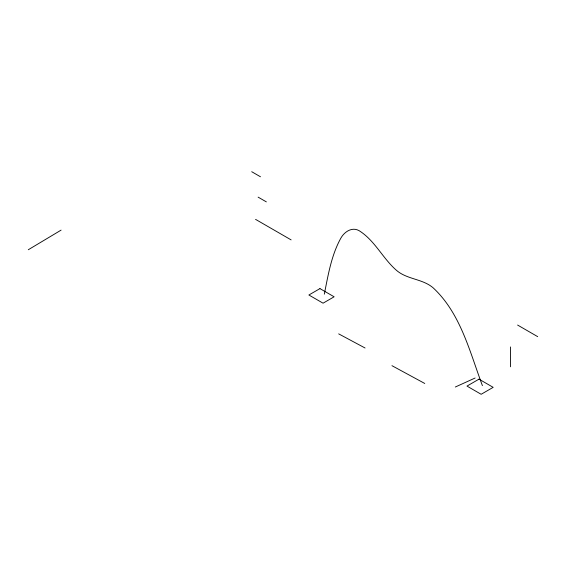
<?xml version="1.0" encoding="UTF-8"?>
<svg xmlns="http://www.w3.org/2000/svg" width="566" height="566" viewBox="0 0 566 566"><rect width="100%" height="100%" fill="white"/><g stroke="black" fill="none" stroke-linecap="round" stroke-linejoin="round"><path stroke-width="0.85" d="M324.311 294.186C328.153 275.118 331.315 255.33 340.874 238.109C344.383 231.805 351.967 226.676 359.056 230.645C374.791 240.401 382.673 258.322 396.426 270.293C406.919 279.463 422.307 278.705 432.955 287.662C460.519 313.076 469.716 351.741 482.409 385.644M28.3 249.74L61.093 230.121M455.326 387.01L475.1 378.024M338.68 333.869L365.063 347.998M391.955 365.678L424.762 383.472M517.6 325.054L537.7 336.657M251.721 171.717L260.48 176.776M258.124 197.138L266.345 201.878M255.57 219.367L291.115 239.892M510.426 346.937L510.426 366.796M319.953 288.61L308.88 294.999L323.059 303.185L334.131 296.796L319.953 288.61M478.992 379.156L466.978 386.09L481.157 394.283L493.17 387.342L478.992 379.156"/></g></svg>
